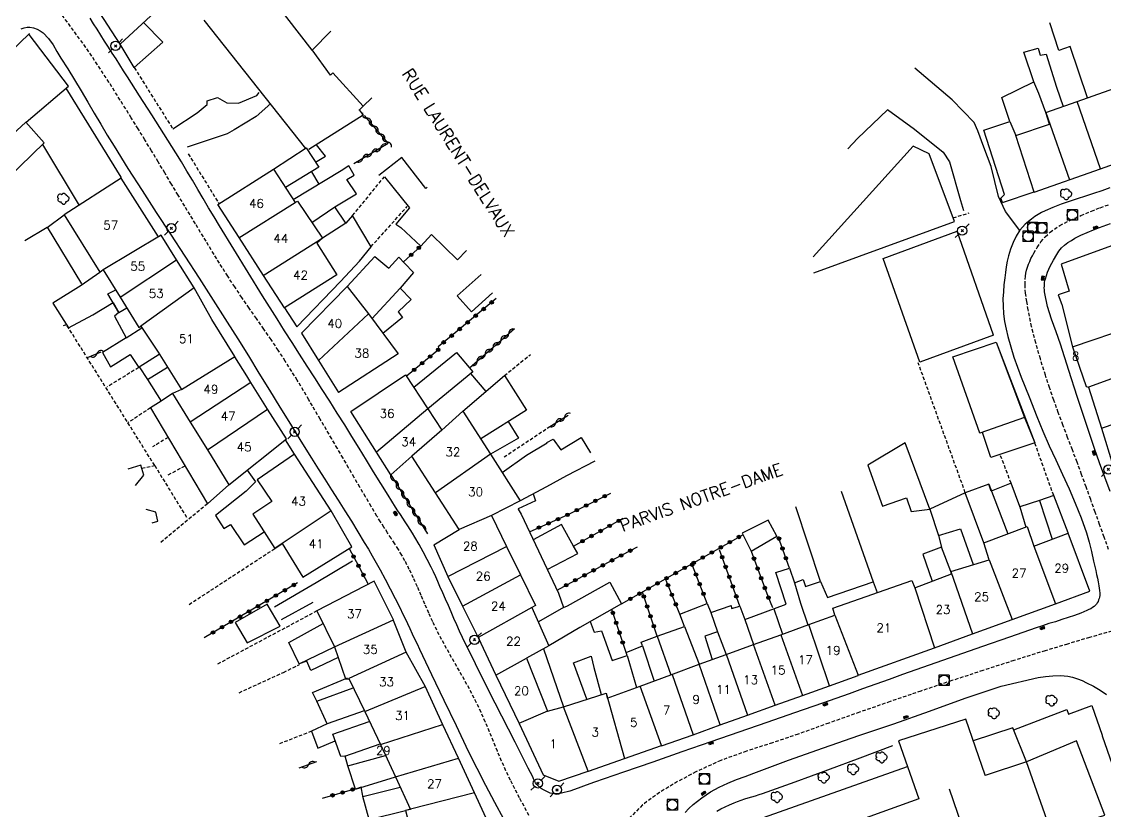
# Model space of a CAD drawing. Header units: millimetres. Extents: x 146998 to 148001, y 143000 to 144001.
# Drawn here: x 147124.1 to 147280.2, y 143343.4 to 143457.2 of the extents above; entities that cross this region are included whole.
import ezdxf
from ezdxf.enums import TextEntityAlignment as Align

# ---------------------------------------------------------------- set-up
doc = ezdxf.new("R2010")
doc.units = ezdxf.units.MM
doc.linetypes.add('DASHED', pattern=[0.75, 0.5, -0.25])
doc.layers.get('0').update_dxf_attribs({"linetype": 'CONTINUOUS'})
for name, color, linetype in [('W0001', 6, 'DASHED'), ('W0014', 7, 'CONTINUOUS'), ('W0017', 7, 'CONTINUOUS'), ('W0101', 7, 'CONTINUOUS'), ('W0104', 1, 'CONTINUOUS'), ('W0112', 1, 'DASHED'), ('W0300', 7, 'CONTINUOUS'), ('W0310', 3, 'CONTINUOUS'), ('W0323', 7, 'CONTINUOUS'), ('W0401', 7, 'CONTINUOUS'), ('W0420', 7, 'CONTINUOUS'), ('W0473', 7, 'CONTINUOUS'), ('W0989', 7, 'CONTINUOUS'), ('W0991', 7, 'CONTINUOUS'), ('W1102', 7, 'CONTINUOUS')]:
    doc.layers.add(name, color=color, linetype=linetype)
doc.styles.get("Standard").update_dxf_attribs({"font": 'romans.shx', "width": 0.85})

# ---------------------------------------------------------------- blocks, each defined once
blk = doc.blocks.new('T420')
for p, q in [((0.75, 0.75), (-0.75, 0.75)), ((-0.75, 0.75), (-0.75, -0.75)), ((0.75, 0.75), (0.75, -0.75)), ((0.75, -0.75), (-0.75, -0.75))]:
    blk.add_line(p, q)
blk.add_ellipse((0, 0), major_axis=(-0.53, 0.53), ratio=1, start_param=3.926991, end_param=10.210176)
blk = doc.blocks.new('T473')
for p, q in [((-0.166667, 0.166667), (0.166667, -0.166667)), ((-0.166667, -0.166667), (0.166667, 0.166667)), ((0.500001, 0.500001), (1.000002, 1.000002)), ((-1.000002, -1.000002), (-0.500001, -0.500001))]:
    blk.add_line(p, q)
blk.add_ellipse((0, 0), major_axis=(0.471405, 0.471405), ratio=1, start_param=5.4977871438, end_param=11.780972451)
blk = doc.blocks.new('T401')
for p, q in [((-0.3, 0.3), (0, 0.3)), ((-0.3, -0.25), (-0.3, 0.3)), ((-0.3, 0.15), (0, 0.15)), ((-0.3, 0), (0, 0)), ((0, 0.3), (0, -0.25)), ((-0.3, -0.15), (0, -0.15)), ((-0.3, -0.25), (-0.3, -0.3)), ((-0.3, -0.3), (0, -0.3)), ((0, -0.3), (0, -0.25))]:
    blk.add_line(p, q)
blk = doc.blocks.new('T300')
for p, q in [((-0.8, 0.51), (-0.86, 0.34)), ((-0.86, 0.34), (-0.86, 0.17)), ((-0.86, 0.17), (-0.74, 0.06)), ((-0.69, 0.63), (-0.8, 0.51)), ((-0.8, -0.06), (-0.74, 0.06)), ((-0.74, 0.06), (-0.69, 0.11)), ((-0.57, 0.69), (-0.69, 0.63)), ((-0.46, 0.69), (-0.57, 0.69)), ((-0.29, 0.63), (-0.46, 0.69)), ((-0.29, 0.63), (-0.17, 0.74)), ((-0.23, 0.57), (-0.29, 0.63)), ((-0.17, 0.74), (-0.06, 0.8)), ((-0.06, 0.8), (0.06, 0.8)), ((0.06, 0.8), (0.23, 0.74)), ((0.23, 0.74), (0.34, 0.63)), ((0.34, 0.63), (0.4, 0.51)), ((0.46, 0.46), (0.34, 0.46)), ((0.4, 0.51), (0.4, 0.46)), ((0.57, 0.4), (0.46, 0.46)), ((0.57, 0.4), (0.69, 0.29)), ((0.69, 0.29), (0.74, 0.17)), ((0.74, 0.06), (0.69, -0.17)), ((0.74, 0.17), (0.74, 0.06)), ((-0.8, -0.17), (-0.8, -0.06)), ((-0.8, -0.23), (-0.8, -0.17)), ((-0.74, -0.34), (-0.8, -0.23)), ((-0.69, -0.4), (-0.74, -0.34)), ((-0.51, -0.46), (-0.69, -0.4)), ((-0.4, -0.46), (-0.51, -0.46)), ((-0.4, -0.46), (-0.34, -0.46)), ((-0.34, -0.46), (-0.34, -0.4)), ((-0.34, -0.51), (-0.34, -0.46)), ((-0.29, -0.63), (-0.34, -0.51)), ((-0.17, -0.74), (-0.29, -0.63)), ((-0.06, -0.8), (-0.17, -0.74)), ((0.06, -0.8), (-0.06, -0.8)), ((0.17, -0.74), (0.06, -0.8)), ((0.23, -0.69), (0.17, -0.74)), ((0.29, -0.46), (0.23, -0.46)), ((0.29, -0.63), (0.23, -0.69)), ((0.46, -0.4), (0.29, -0.46)), ((0.34, -0.51), (0.29, -0.63)), ((0.34, -0.51), (0.34, -0.46)), ((0.57, -0.34), (0.46, -0.4)), ((0.63, -0.29), (0.57, -0.34)), ((0.69, -0.17), (0.63, -0.29))]:
    blk.add_line(p, q)
blk = doc.blocks.new('t323o')
at = {"color": 0, "linetype": 'Continuous'}
for radius in [0.25, 0.15]:
    blk.add_circle((0, 0), radius, dxfattribs=at)
blk = doc.blocks.new('t310o')
at = {"color": 0, "linetype": 'Continuous'}
for centre, start, end in [((-0.5, 0.38), 216.8699, 323.1304), ((0.5, -0.37), 36.8699, 143.1303)]:
    blk.add_arc(centre, 0.625, start, end, dxfattribs=at)

msp = doc.modelspace()

# ---------------------------------------------------------------- linework, layer by layer
at = {"layer": 'W0001'}
for points in [[(147197.19, 143342.79), (147195.83, 143345.31), (147194.52, 143347.86), (147193.86, 143349.24), (147193.24, 143350.63), (147192.65, 143352.04), (147192.07, 143353.45), (147191.5, 143354.86), (147190.9, 143356.26), (147190.29, 143357.66), (147189.64, 143359.03), (147188.96, 143360.36), (147188.26, 143361.67), (147187.53, 143362.97), (147186.79, 143364.26), (147186.05, 143365.55), (147185.32, 143366.85), (147184.61, 143368.15), (147183.92, 143369.47), (147183.32, 143370.71), (147182.75, 143371.96), (147182.2, 143373.23), (147181.66, 143374.49), (147181.11, 143375.75), (147180.55, 143377.01), (147179.95, 143378.25), (147179.32, 143379.48), (147178.86, 143380.31), (147178.37, 143381.13), (147177.86, 143381.93), (147177.34, 143382.73), (147176.82, 143383.52), (147176.3, 143384.32), (147175.79, 143385.12), (147175.29, 143385.93), (147174.46, 143387.31), (147173.64, 143388.7), (147172.82, 143390.09), (147172.01, 143391.49), (147171.21, 143392.88), (147170.4, 143394.28), (147169.59, 143395.67), (147168.77, 143397.06), (147167.12, 143399.87), (147165.47, 143402.69), (147163.8, 143405.5), (147162.08, 143408.27), (147161.07, 143409.82), (147160.04, 143411.35), (147159, 143412.87), (147157.94, 143414.38), (147156.89, 143415.89), (147155.84, 143417.41), (147154.81, 143418.94), (147153.79, 143420.48), (147152.21, 143422.99), (147150.67, 143425.52), (147149.14, 143428.05), (147147.6, 143430.59), (147146.64, 143432.18), (147145.68, 143433.77), (147144.73, 143435.37), (147143.77, 143436.96), (147142.81, 143438.56), (147141.85, 143440.15), (147140.88, 143441.73), (147139.9, 143443.32), (147138.3, 143445.87), (147136.69, 143448.43), (147135.04, 143450.96), (147133.35, 143453.46), (147126.19, 143463.23)], [(147280.69, 143381.11), (147280.04, 143382.91), (147279.39, 143384.71), (147278.74, 143386.51), (147278.1, 143388.32), (147277.45, 143390.12), (147276.79, 143391.92), (147276.14, 143393.7), (147275.46, 143395.49), (147274.78, 143397.27), (147274.11, 143399.05), (147273.44, 143400.84), (147272.79, 143402.63), (147272.16, 143404.43), (147271.58, 143406.25), (147270.86, 143408.56), (147270.18, 143410.9), (147269.58, 143413.25), (147269.11, 143415.63), (147268.9, 143416.83), (147268.72, 143418.04), (147268.64, 143419.27), (147268.71, 143420.51), (147268.78, 143420.94), (147268.88, 143421.37), (147269.01, 143421.8), (147269.16, 143422.22), (147269.32, 143422.63), (147269.5, 143423.03), (147269.7, 143423.42), (147269.9, 143423.81), (147270.39, 143424.63), (147270.94, 143425.42), (147271.55, 143426.16), (147272.26, 143426.82), (147273.65, 143427.79), (147275.15, 143428.56), (147276.69, 143429.22), (147278.22, 143429.85), (147279.48, 143430.36), (147280.76, 143430.83)], [(147281.14, 143369.35), (147277.94, 143368.43), (147274.74, 143367.49), (147271.55, 143366.52), (147267.05, 143365.12), (147262.57, 143363.68), (147258.1, 143362.21), (147253.64, 143360.72), (147249.21, 143359.2), (147244.79, 143357.66), (147240.37, 143356.09), (147235.97, 143354.51), (147232.27, 143353.26), (147228.53, 143352.05), (147224.82, 143350.72), (147221.24, 143349.07), (147218.6, 143347.66), (147216, 143346.11), (147213.54, 143344.31), (147211.37, 143342.14)]]:
    msp.add_lwpolyline(points, dxfattribs=at)
at = {"layer": 'W0014'}
for points in [[(147280.87, 143433.2), (147279.7, 143432.79), (147278.53, 143432.41), (147277.35, 143432.03), (147276.17, 143431.66), (147275, 143431.27), (147273.83, 143430.85), (147272.67, 143430.4), (147271.54, 143429.9), (147271.03, 143429.65), (147270.53, 143429.37), (147270.05, 143429.07), (147269.58, 143428.73), (147269.13, 143428.37), (147268.68, 143427.99), (147268.27, 143427.57), (147267.9, 143427.11), (147267.37, 143426.25), (147266.93, 143425.33), (147266.56, 143424.38), (147266.25, 143423.42), (147266.05, 143422.64), (147265.91, 143421.84), (147265.81, 143421.04), (147265.72, 143420.25), (147265.61, 143419.24), (147265.52, 143418.24), (147265.46, 143417.23), (147265.48, 143416.21), (147265.56, 143415.09), (147265.71, 143413.98), (147265.91, 143412.88), (147266.17, 143411.79), (147267.04, 143408.84), (147268.09, 143405.95), (147269.22, 143403.1), (147270.36, 143400.26), (147271.23, 143398.15), (147272.14, 143396.07), (147273.09, 143394.01), (147274.04, 143391.94), (147274.98, 143389.87), (147275.89, 143387.78), (147276.73, 143385.67), (147277.49, 143383.52), (147277.9, 143382.17), (147278.23, 143380.8), (147278.53, 143379.43), (147278.83, 143378.06), (147278.95, 143377.52), (147279.06, 143376.98), (147279.17, 143376.44), (147279.26, 143375.89), (147279.32, 143375.55), (147279.37, 143375.2), (147279.4, 143374.84), (147279.4, 143374.48), (147279.37, 143374.26), (147279.32, 143374.05), (147279.25, 143373.84), (147279.16, 143373.63), (147279.05, 143373.44), (147278.93, 143373.25), (147278.78, 143373.08), (147278.62, 143372.92), (147278.37, 143372.74), (147278.1, 143372.58), (147277.83, 143372.45), (147277.55, 143372.33), (147276.66, 143371.96), (147275.76, 143371.62), (147274.85, 143371.3), (147273.93, 143371), (147273.01, 143370.71), (147272.09, 143370.43), (147271.18, 143370.13), (147270.27, 143369.83), (147266.4, 143368.49), (147262.54, 143367.15), (147258.68, 143365.8), (147254.82, 143364.45), (147252.9, 143363.77), (147250.98, 143363.09), (147249.06, 143362.4), (147247.13, 143361.71), (147245.21, 143361.02), (147243.29, 143360.33), (147241.37, 143359.65), (147239.45, 143358.97), (147235.44, 143357.56), (147231.43, 143356.17), (147227.41, 143354.79), (147223.4, 143353.4), (147219.21, 143351.94), (147215.02, 143350.47), (147210.82, 143349.02), (147206.62, 143347.58), (147205.45, 143347.15), (147204.28, 143346.7), (147203.09, 143346.29), (147201.88, 143345.99), (147201.55, 143345.94), (147201.22, 143345.9), (147200.88, 143345.9), (147200.55, 143345.93), (147200.24, 143346.01), (147199.94, 143346.13), (147199.66, 143346.27), (147199.39, 143346.42), (147199.1, 143346.59), (147198.82, 143346.78), (147198.56, 143346.99), (147198.32, 143347.23), (147198.14, 143347.49), (147197.99, 143347.77), (147197.86, 143348.06), (147197.73, 143348.34), (147197.09, 143349.58), (147196.45, 143350.83), (147195.83, 143352.08), (147195.2, 143353.33), (147193.28, 143357.09), (147191.36, 143360.85), (147189.47, 143364.63), (147187.63, 143368.43), (147187.2, 143369.34), (147186.79, 143370.26), (147186.38, 143371.18), (147185.98, 143372.11), (147185.58, 143373.03), (147185.18, 143373.96), (147184.77, 143374.88), (147184.36, 143375.8), (147184.05, 143376.49), (147183.75, 143377.19), (147183.43, 143377.88), (147183.1, 143378.56), (147182.54, 143379.66), (147181.97, 143380.75), (147181.37, 143381.83), (147180.75, 143382.9), (147180.42, 143383.45), (147180.08, 143384), (147179.73, 143384.54), (147179.37, 143385.08), (147179.02, 143385.62), (147178.67, 143386.15), (147178.31, 143386.69), (147177.97, 143387.23), (147176.91, 143388.92), (147175.86, 143390.61), (147174.81, 143392.3), (147173.77, 143394), (147172.73, 143395.69), (147171.69, 143397.38), (147170.64, 143399.07), (147169.58, 143400.76), (147168.5, 143402.46), (147167.42, 143404.16), (147166.33, 143405.86), (147165.24, 143407.55), (147164.15, 143409.25), (147163.06, 143410.94), (147161.98, 143412.64), (147160.9, 143414.34), (147158.82, 143417.68), (147156.74, 143421.02), (147154.67, 143424.38), (147152.62, 143427.74), (147151.83, 143429.05), (147151.04, 143430.36), (147150.26, 143431.68), (147149.49, 143433), (147148.71, 143434.32), (147147.92, 143435.63), (147147.13, 143436.95), (147146.33, 143438.25), (147144.61, 143441.01), (147142.86, 143443.76), (147141.1, 143446.5), (147139.35, 143449.24), (147138.8, 143450.09), (147138.25, 143450.94), (147137.7, 143451.8), (147137.15, 143452.65), (147136.6, 143453.5), (147136.05, 143454.36), (147135.51, 143455.22), (147134.98, 143456.08), (147134.48, 143456.87), (147133.99, 143457.67)], [(147124.04, 143456.12), (147124.45, 143456.28), (147124.88, 143456.36), (147125.31, 143456.37), (147125.83, 143456.28), (147126.32, 143456.1), (147126.77, 143455.85), (147127.19, 143455.54), (147127.99, 143454.74), (147128.63, 143453.82), (147129.2, 143452.86), (147129.77, 143451.92), (147130.77, 143450.36), (147131.74, 143448.78), (147132.69, 143447.19), (147133.63, 143445.59), (147134.56, 143443.99), (147135.5, 143442.39), (147136.45, 143440.8), (147137.42, 143439.22), (147139.42, 143436.03), (147141.45, 143432.86), (147143.49, 143429.69), (147145.55, 143426.54), (147147.6, 143423.39), (147149.66, 143420.23), (147151.69, 143417.06), (147153.71, 143413.89), (147155.25, 143411.45), (147156.77, 143409), (147158.29, 143406.54), (147159.8, 143404.09), (147161.31, 143401.63), (147162.82, 143399.17), (147164.34, 143396.72), (147165.86, 143394.27), (147166.81, 143392.75), (147167.77, 143391.24), (147168.73, 143389.73), (147169.69, 143388.22), (147170.65, 143386.7), (147171.6, 143385.19), (147172.54, 143383.67), (147173.47, 143382.14), (147174.05, 143381.16), (147174.62, 143380.18), (147175.18, 143379.2), (147175.74, 143378.2), (147176.48, 143376.82), (147177.21, 143375.43), (147177.92, 143374.04), (147178.62, 143372.64), (147178.98, 143371.91), (147179.33, 143371.17), (147179.68, 143370.44), (147180.03, 143369.71), (147180.37, 143368.97), (147180.72, 143368.24), (147181.06, 143367.5), (147181.41, 143366.77), (147183.17, 143363.09), (147184.92, 143359.42), (147186.68, 143355.74), (147188.44, 143352.07), (147189.66, 143349.6), (147190.93, 143347.16), (147192.22, 143344.72), (147193.5, 143342.29)], [(147280.9, 143389.48), (147280.14, 143391.52), (147279.39, 143393.58), (147278.67, 143395.64), (147277.41, 143399.39), (147276.17, 143403.15), (147274.95, 143406.92), (147273.75, 143410.69), (147273.13, 143412.48), (147272.45, 143414.28), (147271.86, 143416.11), (147271.48, 143417.99), (147271.45, 143418.26), (147271.43, 143418.52), (147271.42, 143418.79), (147271.43, 143419.06), (147271.44, 143419.33), (147271.47, 143419.59), (147271.51, 143419.86), (147271.57, 143420.12), (147271.87, 143421.05), (147272.27, 143421.94), (147272.73, 143422.8), (147273.21, 143423.63), (147273.36, 143423.88), (147273.52, 143424.12), (147273.69, 143424.34), (147273.88, 143424.56), (147274.33, 143424.96), (147274.81, 143425.33), (147275.32, 143425.65), (147275.83, 143425.96), (147276.7, 143426.4), (147277.59, 143426.79), (147278.49, 143427.15), (147279.39, 143427.5), (147280.94, 143428.09)], [(147219.68, 143343.2), (147220.23, 143343.79), (147220.83, 143344.35), (147221.46, 143344.86), (147222.11, 143345.35), (147222.7, 143345.77), (147223.32, 143346.17), (147223.95, 143346.54), (147224.6, 143346.88), (147225.82, 143347.45), (147227.06, 143347.95), (147228.32, 143348.42), (147229.57, 143348.89), (147234.59, 143350.75), (147239.63, 143352.55), (147244.69, 143354.3), (147249.75, 143356.01), (147254.88, 143357.82), (147260.02, 143359.7), (147265.23, 143361.4), (147270.56, 143362.65), (147271.61, 143362.81), (147272.66, 143362.92), (147273.73, 143362.94), (147274.79, 143362.85), (147275.5, 143362.71), (147276.19, 143362.49), (147276.86, 143362.23), (147277.52, 143361.92), (147278.5, 143361.41), (147279.45, 143360.85), (147280.36, 143360.22)], [(147224.23, 143343.39), (147224.84, 143343.72), (147225.46, 143344.04), (147226.09, 143344.33), (147226.73, 143344.61), (147227.23, 143344.8), (147227.74, 143344.99), (147228.26, 143345.16), (147228.78, 143345.32), (147229.29, 143345.47), (147229.81, 143345.63), (147230.33, 143345.8), (147230.84, 143345.97), (147235.54, 143347.64), (147240.23, 143349.34), (147244.91, 143351.08), (147249.58, 143352.86)]]:
    msp.add_lwpolyline(points, dxfattribs=at)
at = {"layer": 'W0017'}
for points in [[(147267.89, 143427.09), (147265.85, 143429.83), (147264.81, 143431.99), (147263.76, 143436.28), (147262.73, 143439.06), (147261.84, 143441.42), (147261.33, 143442.62), (147258.15, 143445.88), (147252.79, 143450.46)], [(147145.89, 143441.72), (147149.39, 143444.03), (147150.85, 143445.23), (147150.82, 143445.77), (147152.3, 143446.23), (147153.66, 143445.46), (147155.35, 143445.43), (147157.97, 143446.51), (147158.32, 143446.98)], [(147159.98, 143445.36), (147157.9, 143443.52), (147154.71, 143441.58), (147153.73, 143440.98), (147147.97, 143439.06)], [(147243.14, 143438.82), (147244.52, 143440.31), (147248.82, 143444.47)], [(147248.81, 143444.49), (147252.73, 143441.68), (147256.84, 143438.37), (147257.75, 143436.99), (147259.34, 143431.42), (147259.78, 143429.94)], [(147171.78, 143379.42), (147166.55, 143376.33), (147160.52, 143372.78)], [(147161.52, 143371.04), (147166.1, 143373.52)]]:
    msp.add_lwpolyline(points, dxfattribs=at)
at = {"layer": 'W0101'}
for points in [[(147138.3, 143453.93), (147133.59, 143461.23), (147133.94, 143463.53), (147139.79, 143469.06)], [(147146.45, 143461.53), (147138.3, 143453.93)], [(147276.16, 143445.67), (147289.29, 143450.3), (147289.62, 143449.69)], [(147279.52, 143435.96), (147276.16, 143445.67)], [(147279.52, 143435.96), (147292.72, 143440.66), (147292.74, 143440.66)], [(147152.35, 143430.8), (147160.37, 143435.92)], [(147160.37, 143435.92), (147163.49, 143431.11)], [(147138.46, 143434.61), (147130.21, 143429.31)], [(147143.81, 143426.17), (147138.46, 143434.61)], [(147155.42, 143426.07), (147152.35, 143430.8)], [(147163.49, 143431.11), (147163.84, 143431.29), (147167.45, 143425.96)], [(147130.21, 143429.31), (147135.39, 143421.08), (147135.86, 143421.45), (147135.86, 143421.43)], [(147294.17, 143429.62), (147273.86, 143422.2), (147275.01, 143418.33), (147273.44, 143417.8), (147273.94, 143416.39)], [(147146.41, 143422.87), (147144.22, 143426.38), (147143.81, 143426.17)], [(147158.97, 143420.59), (147155.42, 143426.07)], [(147166.65, 143425.25), (147169.52, 143420.7), (147161.99, 143415.93), (147158.97, 143420.59)], [(147167.45, 143425.96), (147166.56, 143425.4)], [(147135.86, 143421.43), (147138.32, 143417.45)], [(147148.96, 143418.79), (147146.41, 143422.87)], [(147151.48, 143414.24), (147148.96, 143418.79)], [(147164.43, 143412.28), (147171, 143419.02), (147174.06, 143415.05)], [(147138.32, 143417.45), (147140.99, 143413.12), (147141.27, 143413.28)], [(147273.94, 143416.39), (147275.48, 143410.31)], [(147154.82, 143408.92), (147151.48, 143414.24)], [(147174.06, 143415.05), (147178.33, 143409.3), (147169.74, 143403.73)], [(147141.27, 143413.28), (147143.76, 143409.54)], [(147164.43, 143412.28), (147166.87, 143408.36)], [(147143.76, 143409.54), (147147.12, 143404.18)], [(147157.13, 143405.19), (147156.55, 143406.11), (147155.98, 143407.03), (147155.4, 143407.95), (147154.83, 143408.88), (147154.82, 143408.92)], [(147275.48, 143410.31), (147275.48, 143410.33), (147277.43, 143404.61)], [(147166.87, 143408.36), (147169.74, 143403.73)], [(147171.51, 143400.99), (147179.41, 143406.29), (147182.62, 143401.39)], [(147159.53, 143401.35), (147157.13, 143405.19)], [(147277.43, 143404.61), (147277.8, 143404.52), (147279.65, 143398.57)], [(147147.12, 143404.18), (147145.82, 143403.6), (147148.39, 143399.45)], [(147162.27, 143397.07), (147159.54, 143401.33), (147159.53, 143401.35)], [(147182.62, 143401.39), (147184.63, 143398.32)], [(147175.23, 143395.13), (147171.51, 143400.99)], [(147184.63, 143398.32), (147187.68, 143401.03), (147191.64, 143394.83)], [(147148.39, 143399.45), (147150.87, 143395.45)], [(147279.65, 143398.57), (147281.35, 143393.12), (147281.35, 143393.1)], [(147153.97, 143390.44), (147162.27, 143397.07)], [(147150.87, 143395.45), (147153.97, 143390.44)], [(147163.43, 143394.86), (147158.04, 143391.13), (147160.17, 143388.04), (147157.42, 143386.2), (147160.59, 143381.26), (147161.62, 143381.98)], [(147168.71, 143386.69), (147163.43, 143394.86)], [(147180.32, 143394.54), (147177.28, 143391.89), (147175.23, 143395.13)], [(147191.64, 143394.83), (147195.94, 143388.11), (147191.8, 143386)], [(147183.71, 143389.29), (147180.32, 143394.55)], [(147187.13, 143384), (147183.71, 143389.29)], [(147171.67, 143381.49), (147168.71, 143386.69)], [(147191.8, 143386), (147193.96, 143381.56)], [(147183.46, 143381.78), (147187.13, 143384)], [(147263.46, 143379.64), (147262.69, 143382.08), (147268.97, 143384.41), (147269.9, 143381.58)], [(147269.9, 143381.58), (147274.85, 143383.48)], [(147273.05, 143373.3), (147277.98, 143375.13), (147274.85, 143383.48), (147274.85, 143383.51)], [(147161.62, 143381.98), (147164.59, 143377.14), (147171.67, 143381.49)], [(147183.46, 143381.78), (147185.5, 143377.2)], [(147193.96, 143381.56), (147195.95, 143377.48)], [(147258.07, 143377.59), (147257.95, 143377.94), (147263.46, 143379.64)], [(147174.91, 143376.57), (147166.64, 143372.25)], [(147177.67, 143370.97), (147174.91, 143376.57)], [(147185.5, 143377.2), (147187.63, 143372.95)], [(147195.95, 143377.48), (147198.12, 143373.05), (147197.62, 143372.77)], [(147241.25, 143371.66), (147240.96, 143372.66), (147252.35, 143376.65), (147252.76, 143375.6)], [(147252.76, 143375.6), (147258.07, 143377.59)], [(147266.81, 143371.04), (147273.05, 143373.3)], [(147166.64, 143372.25), (147169.15, 143367.09)], [(147187.63, 143372.95), (147189.89, 143368.43)], [(147197.62, 143372.77), (147200.06, 143367.24), (147196.82, 143365.45)], [(147237.5, 143370.31), (147241.25, 143371.66)], [(147179.51, 143366.31), (147179.51, 143366.33), (147177.67, 143370.88), (147177.67, 143370.97)], [(147233.47, 143368.82), (147237.5, 143370.31)], [(147261.09, 143368.96), (147266.81, 143371.04)], [(147189.89, 143368.43), (147192.4, 143363.02), (147192.4, 143362.99)], [(147229.54, 143367.44), (147233.47, 143368.82)], [(147255.59, 143366.96), (147261.09, 143368.96)], [(147169.15, 143367.09), (147170.78, 143362.46), (147171.23, 143362.46)], [(147225.59, 143366), (147229.54, 143367.44)], [(147244.62, 143362.98), (147255.59, 143366.96)], [(147182.27, 143361.33), (147179.51, 143366.31)], [(147196.82, 143365.45), (147199.88, 143357.83)], [(147221.72, 143364.58), (147225.59, 143366)], [(147217.6, 143363.05), (147221.72, 143364.58)], [(147171.22, 143362.51), (147173.52, 143357.76)], [(147192.4, 143362.99), (147195.76, 143356.04)], [(147213.21, 143361.41), (147217.6, 143363.05)], [(147240.49, 143361.48), (147244.6, 143362.96), (147244.62, 143362.98)], [(147184.77, 143355.86), (147182.27, 143361.33)], [(147208.45, 143359.71), (147213.21, 143361.41)], [(147236.61, 143360.09), (147240.49, 143361.48)], [(147202.18, 143358.46), (147208.29, 143360.42), (147208.45, 143359.71)], [(147232.65, 143358.67), (147236.61, 143360.09)], [(147173.52, 143357.76), (147175.81, 143353)], [(147199.88, 143357.83), (147202.18, 143358.46)], [(147228.68, 143357.24), (147232.65, 143358.67)], [(147187.03, 143351.02), (147184.77, 143355.86)], [(147195.76, 143356.04), (147199.24, 143348.66), (147201.49, 143347.74), (147205.73, 143349.17)], [(147220.83, 143354.42), (147224.75, 143355.83)], [(147235.35, 143327.24), (147256.92, 143335.02), (147256.94, 143335), (147260.05, 143326.76), (147269.42, 143329.82), (147266.22, 143338.37), (147272.43, 143340.45), (147268.84, 143350.5), (147262.92, 143348.56), (147262.91, 143348.58), (147260.1, 143356.68), (147250.4, 143353.52), (147253.34, 143345.18), (147227.39, 143335.81), (147226.98, 143337.23), (147224.68, 143336.47), (147225.55, 143334.29), (147226.1, 143334.5), (147228.97, 143325.89)], [(147224.75, 143355.83), (147228.68, 143357.24)], [(147216.28, 143352.86), (147216.28, 143352.84), (147220.83, 143354.42)], [(147175.85, 143352.92), (147177.94, 143348.37)], [(147210.95, 143350.99), (147216.28, 143352.86)], [(147189.36, 143346.03), (147187.03, 143351.02)], [(147205.73, 143349.17), (147205.75, 143349.17), (147210.95, 143350.99)], [(147177.94, 143348.37), (147180.11, 143343.67)], [(147193.79, 143336.35), (147189.36, 143346.03)], [(147180.11, 143343.67), (147179.42, 143343.52), (147182.06, 143333.31), (147188.28, 143334.92)]]:
    msp.add_lwpolyline(points, dxfattribs=at)
at = {"layer": 'W0104'}
for points in [[(147174.56, 143446.2), (147173.28, 143444.98), (147168.95, 143449.77), (147168.59, 143449.47), (147165.96, 143453.09), (147165.96, 143453.07), (147162.3, 143457.78), (147158.47, 143462.56), (147153.24, 143459.39)], [(147150.37, 143457.37), (147164.98, 143438.9)], [(147140.33, 143450.54), (147144.46, 143454.22), (147141.66, 143457.06)], [(147165.96, 143453.07), (147168.64, 143455.78)], [(147277.62, 143446.19), (147275.14, 143453.57), (147273.53, 143453.01), (147272.2, 143457)], [(147125.24, 143455.45), (147113.63, 143444.29)], [(147138.46, 143434.61), (147138.45, 143434.74), (147130.51, 143447.57), (147130.85, 143447.86), (147125.21, 143455.33)], [(147140.33, 143450.54), (147138.3, 143453.93)], [(147266.45, 143442.77), (147265.28, 143446.24), (147269.9, 143448.49), (147268.45, 143452.77), (147270.54, 143453.33), (147270.83, 143452.36), (147271.7, 143452.48), (147273.18, 143447.75), (147273.2, 143447.75), (147274.15, 143444.96)], [(147271.66, 143444.07), (147270.63, 143446.8), (147269.9, 143448.49)], [(147124.73, 143442.69), (147124.74, 143442.67), (147130.85, 143447.86)], [(147173.28, 143444.98), (147172.73, 143444.42), (147172.73, 143444.45), (147173.28, 143443.67), (147165.47, 143438.75)], [(147269.98, 143432.6), (147267.33, 143440.77), (147272.15, 143442.41), (147271.66, 143444.07), (147276.16, 143445.67)], [(147271.66, 143444.07), (147275.04, 143434.38)], [(147119.51, 143437.15), (147120.3, 143432.91), (147127.35, 143439.69), (147124.73, 143442.69), (147122.79, 143440.89), (147122.8, 143440.89), (147121.35, 143442.53)], [(147265.38, 143431.12), (147265.16, 143431.72), (147265.69, 143432.25), (147262.72, 143441.51), (147266.45, 143442.77), (147267.33, 143440.77)], [(147127.1, 143439.45), (147132.38, 143430.7)], [(147160.37, 143435.92), (147165.07, 143438.97), (147166.93, 143436.19), (147162.1, 143433.26)], [(147166.46, 143436.9), (147167.89, 143437.78), (147166.56, 143439.44)], [(147238.2, 143420.97), (147258.48, 143428.38), (147254.82, 143438.1), (147252.55, 143439.24), (147238.11, 143423.28)], [(147182.51, 143433.34), (147182.35, 143433.15), (147178.88, 143437.6), (147175.57, 143434.98)], [(147163.74, 143413.21), (147170.06, 143419.75), (147172.77, 143422.65), (147174.44, 143424.72), (147171.78, 143429.25), (147170.8, 143428.14), (147169.21, 143430.48), (147172.35, 143432.35), (147170.97, 143434.44), (147172.01, 143435.07), (147171.23, 143436.37), (147170.15, 143435.67), (147163.24, 143431.49)], [(147165.86, 143435.54), (147166.94, 143433.73)], [(147265.38, 143431.12), (147269.97, 143432.64), (147269.98, 143432.6), (147279.52, 143435.96)], [(147176.36, 143434.8), (147179.99, 143430.34), (147179.99, 143430.36), (147178, 143428.01), (147178.75, 143427.51), (147181.62, 143424.84), (147183.14, 143426.51), (147186.91, 143422.83), (147188.18, 143424.17)], [(147127.79, 143427.54), (147127.79, 143427.53), (147130.21, 143429.31)], [(147165.91, 143428.23), (147169.21, 143430.48)], [(147170.8, 143428.14), (147167.45, 143425.96)], [(147124.55, 143425.63), (147127.79, 143427.54)], [(147127.79, 143427.54), (147132.73, 143419.37)], [(147264.1, 143411.97), (147253.49, 143408.12), (147248.23, 143423.06), (147258.88, 143426.98)], [(147264.1, 143411.97), (147258.88, 143426.98)], [(147167.45, 143425.96), (147166.65, 143425.25)], [(147171, 143419.02), (147174.97, 143423.32), (147176.98, 143421.65), (147178.46, 143423.21), (147179.26, 143422.38), (147180.53, 143421.02), (147178.62, 143418.75), (147180.21, 143417.12), (147178.35, 143415.35), (147178.95, 143414.53), (147176.16, 143412.22)], [(147128.6, 143416.66), (147132.69, 143419.18), (147132.69, 143419.21), (147135.39, 143421.08)], [(147190.3, 143420.75), (147186.84, 143417.67), (147188.89, 143415.36)], [(147138.1, 143415.26), (147136.52, 143417.97), (147137.67, 143418.51)], [(147178.62, 143418.75), (147174.57, 143414.37)], [(147128.62, 143416.62), (147130.84, 143413.04), (147134.35, 143414.94), (147137.28, 143416.69), (147138.1, 143415.26), (147139.27, 143415.91)], [(147188.89, 143415.36), (147191.95, 143418.08)], [(147138.1, 143415.26), (147137.5, 143414.72), (147139.18, 143411.6), (147135.75, 143409.48), (147136.9, 143407.41), (147139.72, 143409.19), (147140.97, 143407.33), (147141.03, 143407.41), (147142.26, 143405.59), (147145.13, 143407.36)], [(147161.99, 143415.95), (147163.74, 143413.21)], [(147139.18, 143411.6), (147141.43, 143413.04)], [(147264.47, 143410.98), (147268.56, 143400.11), (147270.05, 143396.46)], [(147141.03, 143407.41), (147143.93, 143409.26)], [(147180.59, 143404.48), (147186.74, 143409.49), (147189.09, 143406.73), (147182.62, 143401.39)], [(147187.68, 143401.03), (147193.66, 143406.17), (147196.81, 143401.19), (147190.23, 143397.04)], [(147188.75, 143406.45), (147190.98, 143403.86)], [(147142.26, 143405.59), (147144.21, 143402.46), (147142.67, 143401.52), (147150.9, 143387.71), (147153.97, 143390.44)], [(147145.82, 143403.6), (147144.21, 143402.46)], [(147194.19, 143399.54), (147195.66, 143397.16), (147191.64, 143394.83)], [(147268.56, 143400.11), (147262.11, 143397.87)], [(147163.43, 143394.86), (147162.1, 143396.93)], [(147193.31, 143392.22), (147196.85, 143394.71), (147199.79, 143396.48), (147199.78, 143396.51), (147200.65, 143397.01), (147201.77, 143395.45), (147204.72, 143397.23), (147206.04, 143395.02), (147206.06, 143395.04)], [(147206.67, 143393.83), (147202.61, 143391.74), (147202.61, 143391.71), (147199.69, 143390.14), (147195.94, 143388.11)], [(147141.29, 143393.24), (147139.42, 143392.7)], [(147140.49, 143390.32), (147141.7, 143391.81), (147141.29, 143393.24)], [(147156.58, 143392.52), (147157.78, 143390.84)], [(147157.78, 143390.84), (147156.45, 143389.52), (147152.05, 143385.99), (147153.23, 143384.15), (147154.21, 143384.69), (147156.16, 143381.79), (147159.05, 143383.65)], [(147272.77, 143388.88), (147270.74, 143388.16), (147267.91, 143387.26), (147267.91, 143387.29), (147266.65, 143390.65), (147263.77, 143389.51), (147263.77, 143389.53), (147263.41, 143390.5), (147260.04, 143389.29), (147254.91, 143386.93), (147256.19, 143383.11), (147256.61, 143381.46), (147253.91, 143380.42), (147255.29, 143376.55)], [(147263.41, 143390.5), (147266.15, 143383.36)], [(147197.8, 143389.12), (147198.11, 143388.14), (147195.64, 143386.95), (147195.64, 143386.93), (147196.07, 143386.19), (147201.44, 143374.8), (147202.18, 143372.77), (147202.75, 143372.99), (147208.83, 143376.41), (147210.5, 143373.26), (147204.51, 143369.88), (147204.49, 143369.88), (147200.06, 143367.24)], [(147242.18, 143389.53), (147246.78, 143376.47), (147247.33, 143374.89)], [(147262.69, 143382.08), (147260.04, 143389.29)], [(147274.85, 143383.51), (147272.77, 143388.88)], [(147206, 143370.72), (147206.57, 143369.2), (147207.64, 143369.38), (147209.17, 143365.13), (147211.33, 143365.83), (147211.17, 143366.27), (147213.56, 143367.24), (147213.35, 143367.77), (147215.64, 143368.64), (147219.59, 143370.03), (147218.92, 143371.81), (147222.86, 143373.32), (147223.39, 143372.02), (147226.33, 143373.03), (147226.36, 143372.63), (147227.58, 143372.95), (147228.29, 143371.04), (147234.24, 143373.21), (147232.76, 143377.79), (147234.7, 143378.43), (147235.44, 143376.32), (147236.67, 143376.8), (147237.03, 143375.79), (147239.17, 143376.49), (147239.17, 143376.51), (147235.63, 143387.25)], [(147267.91, 143387.26), (147268.77, 143384.33)], [(147270.74, 143388.16), (147272.56, 143382.6)], [(147142.92, 143384.94), (147143.72, 143385.21), (147143.44, 143386.47), (147142.06, 143386.85)], [(147199.83, 143378.21), (147204.24, 143380.52), (147203.58, 143381.58), (147201.86, 143384.7), (147197.81, 143382.49)], [(147256.19, 143383.11), (147259.33, 143384.11), (147261.18, 143378.94)], [(147161.63, 143381.96), (147160.59, 143381.26)], [(147257.95, 143377.94), (147256.61, 143381.46)], [(147235.44, 143376.32), (147236.31, 143373.39), (147237.35, 143370.25)], [(147239.17, 143376.51), (147240.19, 143374.19), (147246.78, 143376.47)], [(147202.18, 143372.77), (147198.54, 143370.69)], [(147223.39, 143372.02), (147224.36, 143369.27), (147225.59, 143366)], [(147232.45, 143372.56), (147233.72, 143368.91)], [(147169.69, 143365.54), (147165.77, 143363.67), (147165.21, 143365.03), (147164.08, 143364.64), (147162.58, 143367.73), (147167.53, 143370.43)], [(147219.59, 143370.03), (147221.72, 143364.58)], [(147228.29, 143371.04), (147229.52, 143367.43)], [(147215.64, 143368.64), (147217.6, 143363.05)], [(147224.36, 143369.27), (147222.53, 143368.62), (147223.57, 143365.26)], [(147164.08, 143364.64), (147169.15, 143367.09)], [(147199.26, 143366.8), (147202.18, 143358.46)], [(147213.56, 143367.24), (147215.23, 143362.16)], [(147205.52, 143359.53), (147203.62, 143364.76), (147206.13, 143365.76), (147206.51, 143364.11), (147207.59, 143360.2)], [(147211.33, 143365.83), (147212.69, 143361.22)], [(147166.61, 143359.24), (147165.99, 143360.49), (147171.06, 143362.63)], [(147171.23, 143362.46), (147171.22, 143362.51)], [(147173.46, 143357.88), (147168.11, 143355.98), (147166.61, 143359.24), (147171.86, 143361.18)], [(147267.03, 143355.11), (147274.69, 143358.07), (147274.92, 143357.38), (147278.27, 143358.61), (147279.77, 143354.34), (147279.77, 143354.25), (147283.36, 143343.94), (147283.36, 143343.97), (147284.93, 143339.76), (147281.52, 143338.49), (147281.94, 143337.59), (147274.49, 143335.1), (147274.26, 143335.1), (147268.26, 143332.91)], [(147168.11, 143355.98), (147165.88, 143354.92), (147166.76, 143352.48), (147169.28, 143353.55)], [(147174.16, 143342.2), (147173.24, 143345.52), (147173.24, 143345.61), (147173, 143346.88), (147172.18, 143346.58), (147171.08, 143349.94), (147171.08, 143349.96), (147170.72, 143351.34), (147170.67, 143351.31), (147170.07, 143351.27), (147168.95, 143354.52), (147174.19, 143356.35)], [(147268.84, 143350.5), (147266.9, 143355.43), (147261.19, 143353.55)], [(147170.67, 143351.31), (147175.77, 143353.1)], [(147175.81, 143353), (147175.85, 143352.92)], [(147272.43, 143340.45), (147280.13, 143342.81), (147276.05, 143353.56), (147268.84, 143350.5)], [(147171.08, 143349.94), (147176.53, 143351.45)], [(147225.35, 143336.69), (147224.06, 143340.03), (147251.7, 143349.85)], [(147172.18, 143346.58), (147177.95, 143348.37)], [(147173.24, 143345.52), (147178.63, 143346.88)], [(147257.73, 143346.62), (147261.4, 143335.82)], [(147174.16, 143342.2), (147179.42, 143343.52)], [(147180.1, 143343.69), (147179.42, 143343.52)]]:
    msp.add_lwpolyline(points, dxfattribs=at)
for points in [[(147270.05, 143396.46), (147263.73, 143394.39), (147262.51, 143397.99), (147262.11, 143397.87), (147258.23, 143408.88), (147264.47, 143410.98)], [(147254.91, 143386.93), (147251.4, 143396.49), (147245.98, 143393.27), (147248.11, 143387.36), (147251.55, 143388.57), (147252.26, 143386.59)], [(147229.2, 143380.88), (147232.87, 143383.01), (147231.64, 143385.35), (147227.88, 143383.48)], [(147156.57, 143367.65), (147161.35, 143370.07), (147159.49, 143373.23), (147154.86, 143370.59)]]:
    msp.add_lwpolyline(points, close=True, dxfattribs=at)
at = {"layer": 'W0112'}
for points in [[(147140.33, 143450.54), (147145.89, 143441.72)], [(147148.1, 143438.13), (147152.54, 143430.93)], [(147171.78, 143429.25), (147176.36, 143434.8)], [(147174.43, 143424.72), (147179.66, 143430.55)], [(147258.28, 143428.91), (147260.58, 143429.6)], [(147141.39, 143392.83), (147143.27, 143393.21), (147130.59, 143413.47), (147130.1, 143413.34)], [(147193.66, 143406.17), (147197.42, 143409.23)], [(147140.97, 143407.33), (147136.41, 143404.53)], [(147260.04, 143389.29), (147253.24, 143408.03)], [(147142.67, 143401.52), (147139.42, 143399.37)], [(147193.6, 143394.44), (147199.77, 143398.55)], [(147145.2, 143397.27), (147142.97, 143395.88)], [(147272.77, 143388.88), (147270.05, 143396.46)], [(147266.65, 143390.65), (147265.13, 143394.61)], [(147143.27, 143393.21), (147147.98, 143385.55)], [(147145.22, 143391.87), (147147.64, 143393.18)], [(147150.9, 143387.71), (147144.18, 143382.13)], [(147148.22, 143373.19), (147160.59, 143381.26)], [(147166.64, 143372.25), (147152.2, 143364.53)], [(147155.42, 143360.47), (147161.83, 143363.41), (147164.13, 143364.53)], [(147165.88, 143354.92), (147161.25, 143353.11)]]:
    msp.add_lwpolyline(points, dxfattribs=at)
at = {"layer": 'W0310'}
for points in [[(147171.96, 143436.72), (147176.92, 143439.64), (147173.5, 143443.66)], [(147188.61, 143407.3), (147195.11, 143412.95)], [(147135.51, 143409.55), (147133.56, 143408.74)], [(147199.79, 143398.57), (147202.82, 143400.49)], [(147177.28, 143391.89), (147182.55, 143383.38)], [(147166.57, 143350.52), (147164.03, 143349.6)]]:
    msp.add_lwpolyline(points, dxfattribs=at)
at = {"layer": 'W0323'}
for points in [[(147179.09, 143422.56), (147181.62, 143424.84)], [(147192.45, 143417.26), (147186.86, 143412.59), (147184.13, 143410.33), (147184.2, 143409.95), (147179.5, 143406.03)], [(147197.26, 143383.66), (147202.85, 143386.15), (147208.97, 143389.24)], [(147203.58, 143381.58), (147210.78, 143385.61)], [(147210.5, 143373.26), (147228, 143383.24)], [(147234.7, 143378.43), (147233.1, 143382.96)], [(147171.29, 143381.26), (147172.29, 143379.4), (147174.04, 143376.12)], [(147201.23, 143375.25), (147209.6, 143379.79), (147212.83, 143381.51)], [(147227.58, 143372.95), (147224.62, 143381.07)], [(147229.2, 143380.88), (147231.6, 143374.4), (147232.25, 143372.77)], [(147222.86, 143373.32), (147220.65, 143379.05)], [(147163.85, 143376.3), (147150.38, 143368.4)], [(147218.92, 143371.81), (147216.84, 143376.88)], [(147215.64, 143368.64), (147213.53, 143374.98)], [(147211.17, 143366.27), (147209.11, 143372.47)], [(147167.46, 143345.27), (147172.09, 143346.61)]]:
    msp.add_lwpolyline(points, dxfattribs=at)
at = {"layer": 'W1102'}
for points in [[(147155.37, 143426.01), (147163.49, 143431.11)], [(147144.22, 143426.38), (147135.86, 143421.43)], [(147166.56, 143425.4), (147158.9, 143420.55)], [(147138.32, 143417.45), (147146.41, 143422.87)], [(147148.96, 143418.79), (147141.27, 143413.28)], [(147166.87, 143408.36), (147174.06, 143415.05)], [(147275.48, 143410.33), (147284.29, 143413.31)], [(147147.12, 143404.18), (147154.82, 143408.92)], [(147286.53, 143407.68), (147277.8, 143404.52)], [(147157.13, 143405.19), (147148.39, 143399.45)], [(147150.87, 143395.45), (147159.53, 143401.35)], [(147182.62, 143401.39), (147175.23, 143395.13)], [(147279.65, 143398.57), (147288.54, 143401.6)], [(147184.63, 143398.32), (147180.32, 143394.54)], [(147191.64, 143394.83), (147183.71, 143389.29)], [(147168.71, 143386.69), (147161.63, 143381.96)], [(147191.8, 143386), (147187.13, 143384)], [(147185.5, 143377.2), (147193.96, 143381.56)], [(147269.9, 143381.58), (147273.05, 143373.3)], [(147263.46, 143379.64), (147266.81, 143371.04)], [(147257.95, 143377.94), (147261.09, 143368.96)], [(147187.62, 143372.95), (147195.95, 143377.48)], [(147252.76, 143375.6), (147255.59, 143366.96)], [(147197.62, 143372.77), (147189.89, 143368.43)], [(147241.25, 143371.66), (147244.62, 143362.98)], [(147169.15, 143367.09), (147177.67, 143370.97)], [(147240.49, 143361.48), (147237.5, 143370.31)], [(147233.47, 143368.82), (147236.61, 143360.09)], [(147232.65, 143358.67), (147229.54, 143367.44)], [(147179.51, 143366.31), (147171.22, 143362.51)], [(147192.4, 143362.99), (147196.82, 143365.45)], [(147225.61, 143366.01), (147228.68, 143357.24)], [(147224.75, 143355.83), (147221.72, 143364.58)], [(147217.8, 143363.12), (147220.83, 143354.42)], [(147173.52, 143357.76), (147182.25, 143361.36)], [(147216.28, 143352.86), (147213.21, 143361.41)], [(147208.29, 143360.42), (147210.95, 143350.99)], [(147199.88, 143357.83), (147195.75, 143356.06)], [(147205.73, 143349.17), (147202.18, 143358.46)], [(147175.81, 143353), (147184.75, 143355.89)], [(147177.95, 143348.37), (147187.03, 143351.02)], [(147189.36, 143346.03), (147180.1, 143343.69)]]:
    msp.add_lwpolyline(points, dxfattribs=at)

# ---------------------------------------------------------------- block references
at = {"layer": 'W0300'}
for p in [(147130.15, 143431.64), (147274.59, 143432.3), (147272.49, 143359.33), (147264.2, 143357.5), (147248.02, 143351.14), (147243.91, 143349.45), (147239.68, 143348.24), (147232.93, 143345.42)]:
    msp.add_blockref('T300', p, dxfattribs=at)
at = {"layer": 'W0310'}
for p, rotation in [((147173.84, 143443.26), 130.2682176141346), ((147174.81, 143442.12), 130.2682176141346), ((147175.78, 143440.97), 130.2682176141346), ((147176.75, 143439.83), 130.2682176141346), ((147174.55, 143438.24), 30.44583689423868), ((147175.84, 143439), 30.44583689423868), ((147173.25, 143437.48), 30.44583689423868), ((147193.14, 143411.24), 41.03721227707588), ((147194.27, 143412.22), 41.03721227707588), ((147192.01, 143410.25), 41.03721227707588), ((147134.94, 143409.31), 202.3595165838506), ((147189.74, 143408.28), 41.03721227707588), ((147190.87, 143409.27), 41.03721227707588), ((147201.06, 143399.37), 32.3540668144054), ((147202.32, 143400.18), 32.3540668144054), ((147177.81, 143391.03), 301.777793814307), ((147178.6, 143389.75), 301.777793814307), ((147179.39, 143388.48), 301.777793814307), ((147180.18, 143387.2), 301.777793814307), ((147180.97, 143385.93), 301.777793814307), ((147181.76, 143384.65), 301.777793814307), ((147165.44, 143350.11), 200.1166401253668)]:
    msp.add_blockref('t310o', p, dxfattribs=dict(at, rotation=rotation))
at = {"layer": 'W0323'}
for p, rotation in [((147181.32, 143424.57), 42.07224698312666), ((147180.21, 143423.56), 42.07224698312666), ((147191.81, 143416.72), 219.8419695815525), ((147189.51, 143414.8), 219.8419695815525), ((147190.66, 143415.76), 219.8419695815525), ((147188.36, 143413.84), 219.8419695815525), ((147186.05, 143411.92), 219.5401227317643), ((147187.21, 143412.88), 219.8419695815525), ((147184.89, 143410.96), 219.5401227317643), ((147182.95, 143408.91), 219.8594756586157), ((147184.1, 143409.88), 219.8594756586157), ((147180.65, 143406.99), 219.8594756586157), ((147181.8, 143407.95), 219.8594756586157), ((147208.1, 143388.8), 26.80644267694561), ((147204.09, 143386.77), 26.80644267694561), ((147205.42, 143387.45), 26.80644267694561), ((147206.76, 143388.12), 26.80644267694561), ((147201.37, 143385.49), 23.9510800181911), ((147202.74, 143386.1), 23.9510800181911), ((147210.13, 143385.24), 29.23950856629791), ((147198.63, 143384.27), 23.9510800181911), ((147200, 143384.88), 23.9510800181911), ((147207.51, 143383.78), 29.23950856629791), ((147208.82, 143384.51), 29.23950856629791), ((147204.89, 143382.31), 29.23950856629791), ((147206.2, 143383.05), 29.23950856629791), ((147226.13, 143382.18), 29.70996678478572), ((147227.43, 143382.92), 29.70996678478572), ((147233.2, 143382.68), 109.5076083870738), ((147211.79, 143380.95), 28.01579317638425), ((147223.53, 143380.69), 29.70996678478572), ((147224.83, 143381.43), 29.70996678478572), ((147233.7, 143381.26), 109.5076083870738), ((147171.92, 143380.09), 298.5563007853614), ((147209.14, 143379.54), 28.4519681782286), ((147210.46, 143380.24), 28.01579317638425), ((147220.7, 143378.92), 111.0716878509284), ((147220.92, 143379.2), 29.70996678478572), ((147222.22, 143379.95), 29.70996678478572), ((147225.01, 143380), 109.9967159704128), ((147229.6, 143379.79), 290.3464593981817), ((147234.2, 143379.85), 109.5076083870738), ((147172.63, 143378.77), 297.9629037403493), ((147173.34, 143377.44), 297.9629037403493), ((147205.18, 143377.39), 28.4519681782286), ((147206.5, 143378.11), 28.4519681782286), ((147207.82, 143378.82), 28.4519681782286), ((147218.31, 143377.72), 29.70996678478572), ((147219.62, 143378.46), 29.70996678478572), ((147221.24, 143377.52), 111.0716878509284), ((147225.53, 143378.59), 109.9967159704128), ((147230.12, 143378.38), 290.3464593981817), ((147163.32, 143375.99), 210.3993774215933), ((147202.55, 143375.96), 28.4519681782286), ((147203.86, 143376.68), 28.4519681782286), ((147215.71, 143376.23), 29.70996678478572), ((147217.01, 143376.97), 29.70996678478572), ((147217.21, 143375.98), 112.2565142229931), ((147221.78, 143376.12), 111.0716878509284), ((147226.04, 143377.18), 109.9967159704128), ((147226.55, 143375.77), 109.9967159704128), ((147230.64, 143376.98), 290.3464593981817), ((147160.73, 143374.47), 210.3993774215933), ((147162.03, 143375.23), 210.3993774215933), ((147213.1, 143374.74), 29.70996678478572), ((147213.74, 143374.34), 108.4430831912534), ((147214.41, 143375.49), 29.70996678478572), ((147217.78, 143374.59), 112.2565142229931), ((147222.32, 143374.72), 111.0716878509284), ((147227.06, 143374.36), 109.9967159704128), ((147231.17, 143375.57), 290.3464593981817), ((147158.15, 143372.95), 210.3993774215933), ((147159.44, 143373.71), 210.3993774215933), ((147211.8, 143374), 29.70996678478572), ((147214.22, 143372.91), 108.4430831912534), ((147218.35, 143373.2), 112.2565142229931), ((147231.69, 143374.17), 291.704256922008), ((147155.56, 143371.43), 210.3993774215933), ((147156.85, 143372.19), 210.3993774215933), ((147209.28, 143371.97), 108.3434265266401), ((147214.69, 143371.49), 108.4430831912534), ((147152.97, 143369.92), 210.3993774215933), ((147154.26, 143370.68), 210.3993774215933), ((147209.75, 143370.54), 108.3434265266401), ((147215.17, 143370.07), 108.4430831912534), ((147151.68, 143369.16), 210.3993774215933), ((147210.22, 143369.12), 108.3434265266401), ((147210.69, 143367.7), 108.3434265266401), ((147171.78, 143346.52), 16.14337998345363), ((147168.9, 143345.69), 16.14337998345363), ((147170.34, 143346.1), 16.14337998345363)]:
    msp.add_blockref('t323o', p, dxfattribs=dict(at, rotation=rotation))
at = {"layer": 'W0401'}
for p, rotation in [((147278.85, 143427.38), 291.1960210939849), ((147271.35, 143420.19), 346.1301815930389), ((147278.73, 143395.1), 19.04119135024888), ((147178.08, 143386.4), 32.89713166659018), ((147271.1, 143369.92), 108.3027479526111), ((147239.86, 143358.94), 109.4172982213738), ((147251.51, 143356.83), 289.2228067635249), ((147223.4, 143353.35), 109.1376975975101), ((147222.4, 143345.87), 304.5680527529145)]:
    msp.add_blockref('T401', p, dxfattribs=dict(at, rotation=rotation))
at = {"layer": 'W0420'}
for p in [(147275.45, 143429.31), (147269.74, 143427.49), (147271.05, 143427.44), (147269.08, 143426.24), (147256.98, 143362.26), (147222.45, 143348.04), (147217.84, 143344.32)]:
    msp.add_blockref('T420', p, dxfattribs=at)
at = {"layer": 'W0473'}
for p in [(147137.64, 143453.68), (147145.67, 143427.4), (147259.6, 143427.05), (147163.44, 143398.06), (147280.66, 143392.64), (147189.34, 143368.1), (147198.47, 143347.41), (147201.22, 143346.48)]:
    msp.add_blockref('T473', p, dxfattribs=at)

# ---------------------------------------------------------------- texts
at = {"layer": 'W0989'}
for s, rotation, p in [('RUE LAURENT-DELVAUX  ', 302.0724, (147178.83, 143449.68)), ('PARVIS NOTRE-DAME  ', 19.6947, (147210.65, 143383.63))]:
    msp.add_text(s, height=1.75, rotation=rotation, dxfattribs=at).set_placement(p)
at = {"layer": 'W0991'}
for s, p in [('46', (147157.93, 143430.96)), ('57', (147136.94, 143427.84)), ('44', (147161.45, 143425.92)), ('55', (147140.84, 143421.92)), ('42', (147164.28, 143420.66)), ('53', (147143.49, 143418)), ('40', (147169.2, 143413.69)), ('51', (147147.84, 143411.48)), ('38', (147173.12, 143409.39)), ('8', (147275.94, 143408.96)), ('49', (147151.37, 143404.19)), ('36', (147176.75, 143400.71)), ('47', (147153.86, 143400.32)), ('45', (147156.16, 143395.89)), ('34', (147179.86, 143396.64)), ('32', (147186.23, 143395.16)), ('43', (147163.99, 143388.06)), ('30', (147189.5, 143389.41)), ('41', (147166.54, 143381.92)), ('28', (147188.74, 143381.6)), ('26', (147190.59, 143377.26)), ('27', (147267.79, 143377.72)), ('29', (147273.93, 143378.4)), ('25', (147262.38, 143374.3)), ('24', (147192.79, 143372.96)), ('23', (147256.83, 143372.45)), ('37', (147172.05, 143371.83)), ('21', (147248.31, 143369.82)), ('22', (147194.96, 143367.88)), ('35', (147174.32, 143366.71)), ('19', (147241, 143366.57)), ('17', (147237, 143365.2)), ('15', (147233.07, 143363.74)), ('33', (147176.67, 143362.03)), ('13', (147229.12, 143362.34)), ('20', (147196.1, 143360.74)), ('11', (147225.19, 143360.92)), ('9', (147221.27, 143359.5)), ('31', (147178.98, 143357.18)), ('7', (147217.02, 143357.98)), ('5', (147212.28, 143356.2)), ('3', (147206.73, 143354.8)), ('29', (147176.21, 143352.13)), ('1', (147200.69, 143353.1)), ('27', (147183.58, 143347.34))]:
    msp.add_text(s, height=1.25, dxfattribs=at).set_placement(p, align=Align.MIDDLE_CENTER)

doc.saveas('drawing.dxf')
